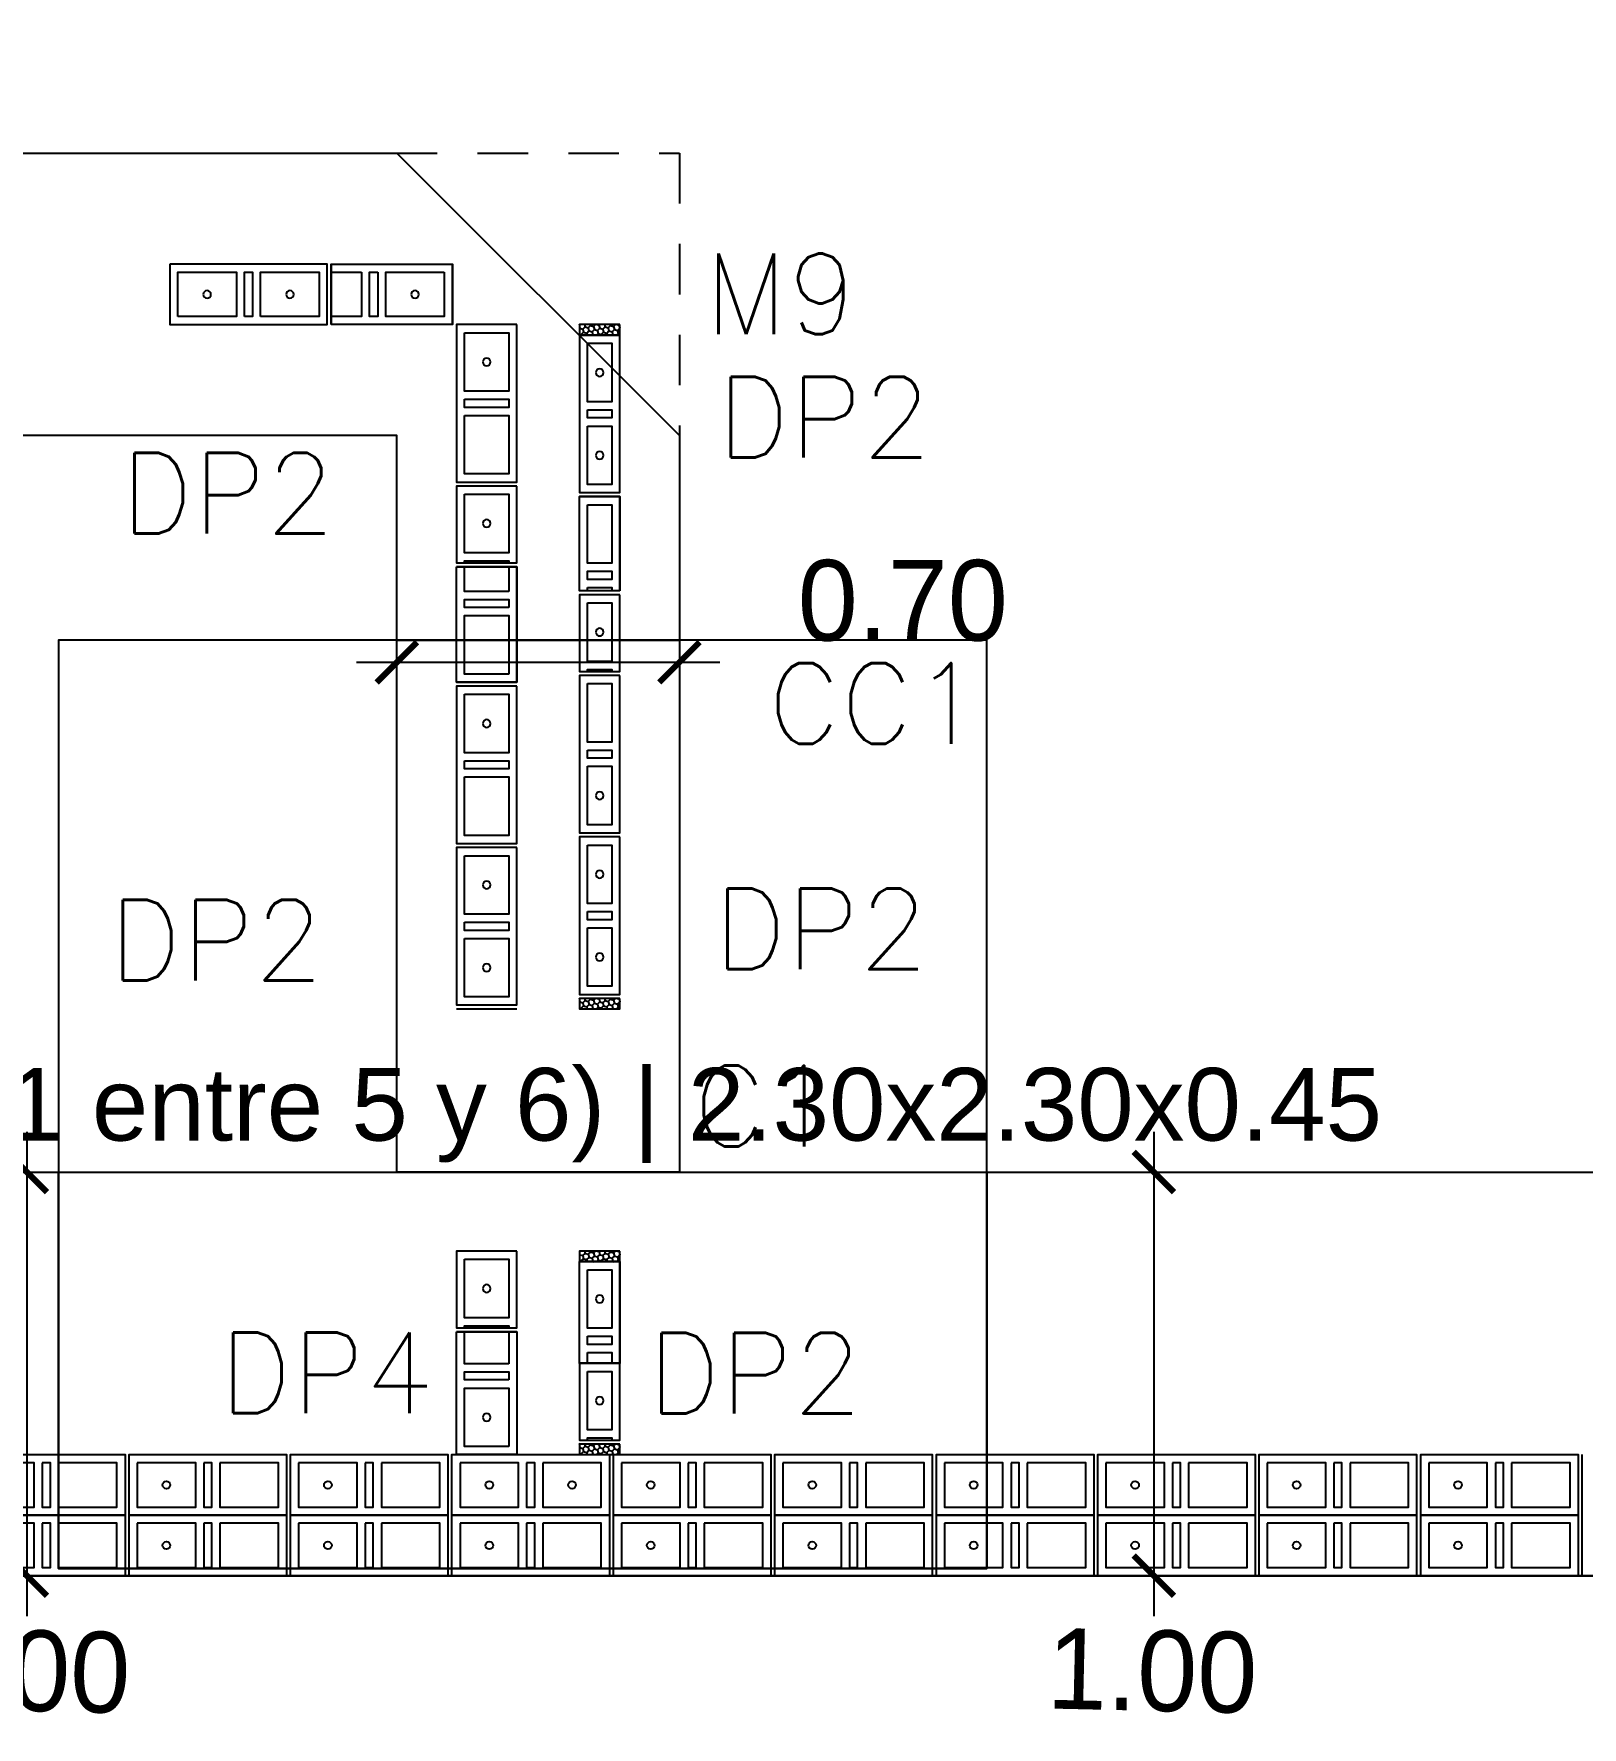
# Model space of a CAD drawing. Header units: metres. Extents: x -33.7 to 12.8, y -17.6 to 9.1.
# Drawn here: x -3.809 to 0.027, y -4.139 to 0.057 of the extents above; entities that cross this region are included whole.
import ezdxf
from ezdxf.enums import TextEntityAlignment as Align
from ezdxf.xclip import XClip

# ---------------------------------------------------------------- set-up
doc = ezdxf.new("R2010")
doc.units = ezdxf.units.M
doc.header["$XCLIPFRAME"] = 2
doc.linetypes.add('HIDDEN', pattern=[0.375, 0.25, -0.125])
for name, color, linetype in [('BLOCK251', 1, 'Continuous'), ('BLOKS 008', 8, 'Continuous'), ('CIMIENTO 004', 4, 'Continuous'), ('COTAS', 1, 'Continuous'), ('CUANT-CC1-NETO', 30, 'Continuous'), ('CUANT-MC1-NETO', 1, 'Continuous'), ('CUANT-TEXTO', 7, 'Continuous'), ('CUANT-TRASLAPE-ZAPATA', 8, 'Continuous'), ('CUANT-ZAPATAS', 5, 'Continuous'), ('hatch', 8, 'Continuous'), ('S-cotas 001', 1, 'Continuous'), ('S-text 003', 3, 'Continuous'), ('TEX5', 4, 'Continuous'), ('ZAPATA', 6, 'Continuous')]:
    doc.layers.add(name, color=color, linetype=linetype)
doc.styles.add('ROMANS', font='romans')
doc.styles.add('ROTULOS', font='GOTHIC.TTF')
doc.styles.get("Standard").update_dxf_attribs({"font": 'arial.ttf'})
doc.dimstyles.new('DIM_100_2', dxfattribs={"dimtxt": 0.2, "dimasz": 0.1, "dimexe": 0.1, "dimexo": 0.1, "dimgap": 0.15, "dimtad": 1, "dimtxsty": 'ROTULOS', "dimblk": 'ARCHTICK', "dimcen": 0.1, "dimdle": 0.1, "dimclrd": 256, "dimclre": 256, "dimclrt": 1, "dimaunit": 1, "dimadec": 3, "dimazin": 3, "dimtfac": 1, "dimtix": 1, "dimtmove": 2, "dimatfit": 0, "dimldrblk": 'FLECHA', "dimfxl": 0.25, "dimtvp": 1, "dimlwd": -1, "dimlwe": -1})

# ---------------------------------------------------------------- blocks, each defined once
blk = doc.blocks.new('*U124')
for points in [[(-0.075, 0.4), (0.075, 0.4), (0.075, 0.01), (-0.075, 0.01)], [(0.055, 0.38), (-0.055, 0.38), (-0.055, 0.235), (0.055, 0.235)], [(0.055, 0.215), (-0.055, 0.215), (-0.055, 0.195), (0.055, 0.195)], [(0.055, 0.175), (-0.055, 0.175), (-0.055, 0.03), (0.055, 0.03)]]:
    blk.add_lwpolyline(points, close=True)
at = {"color": 251}
blk.add_lwpolyline([(-0.075, 0), (0.075, 0)], dxfattribs=at)
at = {"color": 3}
blk.add_circle((0, 0.3075), 0.00953, dxfattribs=at)
blk = doc.blocks.new('*U125')
for points in [[(-0.075, 0.4), (0.075, 0.4), (0.075, 0.01), (-0.075, 0.01)], [(0.055, 0.38), (-0.055, 0.38), (-0.055, 0.235), (0.055, 0.235)], [(0.055, 0.215), (-0.055, 0.215), (-0.055, 0.195), (0.055, 0.195)], [(0.055, 0.175), (-0.055, 0.175), (-0.055, 0.03), (0.055, 0.03)]]:
    blk.add_lwpolyline(points, close=True)
at = {"color": 251}
blk.add_lwpolyline([(-0.075, 0), (0.075, 0)], dxfattribs=at)
at = {"color": 3}
blk.add_circle((0, 0.3075), 0.00953, dxfattribs=at)
blk = doc.blocks.new('*U126')
for points in [[(-0.075, 0.4), (0.075, 0.4), (0.075, 0.01), (-0.075, 0.01)], [(0.055, 0.38), (-0.055, 0.38), (-0.055, 0.235), (0.055, 0.235)], [(0.055, 0.215), (-0.055, 0.215), (-0.055, 0.195), (0.055, 0.195)], [(0.055, 0.175), (-0.055, 0.175), (-0.055, 0.03), (0.055, 0.03)]]:
    blk.add_lwpolyline(points, close=True)
at = {"color": 251}
blk.add_lwpolyline([(-0.075, 0), (0.075, 0)], dxfattribs=at)
at = {"color": 3}
blk.add_circle((0, 0.3075), 0.00953, dxfattribs=at)
blk = doc.blocks.new('*U127')
for points in [[(-0.075, 0.4), (0.075, 0.4), (0.075, 0.01), (-0.075, 0.01)], [(0.055, 0.38), (-0.055, 0.38), (-0.055, 0.235), (0.055, 0.235)], [(0.055, 0.215), (-0.055, 0.215), (-0.055, 0.195), (0.055, 0.195)], [(0.055, 0.175), (-0.055, 0.175), (-0.055, 0.03), (0.055, 0.03)]]:
    blk.add_lwpolyline(points, close=True)
at = {"color": 251}
blk.add_lwpolyline([(-0.075, 0), (0.075, 0)], dxfattribs=at)
at = {"color": 3}
blk.add_circle((0, 0.3075), 0.00953, dxfattribs=at)
blk = doc.blocks.new('*U128')
for points in [[(-0.075, 0.4), (0.075, 0.4), (0.075, 0.01), (-0.075, 0.01)], [(0.055, 0.38), (-0.055, 0.38), (-0.055, 0.235), (0.055, 0.235)], [(0.055, 0.215), (-0.055, 0.215), (-0.055, 0.195), (0.055, 0.195)], [(0.055, 0.175), (-0.055, 0.175), (-0.055, 0.03), (0.055, 0.03)]]:
    blk.add_lwpolyline(points, close=True)
at = {"color": 251}
blk.add_lwpolyline([(-0.075, 0), (0.075, 0)], dxfattribs=at)
at = {"color": 3}
blk.add_circle((0, 0.3075), 0.00953, dxfattribs=at)
blk = doc.blocks.new('*U129')
for points in [[(-0.075, 0.4), (0.075, 0.4), (0.075, 0.01), (-0.075, 0.01)], [(0.055, 0.38), (-0.055, 0.38), (-0.055, 0.235), (0.055, 0.235)], [(0.055, 0.215), (-0.055, 0.215), (-0.055, 0.195), (0.055, 0.195)], [(0.055, 0.175), (-0.055, 0.175), (-0.055, 0.03), (0.055, 0.03)]]:
    blk.add_lwpolyline(points, close=True)
at = {"color": 251}
blk.add_lwpolyline([(-0.075, 0), (0.075, 0)], dxfattribs=at)
at = {"color": 3}
blk.add_circle((0, 0.3075), 0.00953, dxfattribs=at)
blk = doc.blocks.new('*U130')
for points in [[(-0.075, 0.4), (0.075, 0.4), (0.075, 0.01), (-0.075, 0.01)], [(0.055, 0.38), (-0.055, 0.38), (-0.055, 0.235), (0.055, 0.235)], [(0.055, 0.215), (-0.055, 0.215), (-0.055, 0.195), (0.055, 0.195)], [(0.055, 0.175), (-0.055, 0.175), (-0.055, 0.03), (0.055, 0.03)]]:
    blk.add_lwpolyline(points, close=True)
at = {"color": 251}
blk.add_lwpolyline([(-0.075, 0), (0.075, 0)], dxfattribs=at)
at = {"color": 3}
blk.add_circle((0, 0.3075), 0.00953, dxfattribs=at)
blk = doc.blocks.new('*U131')
for points in [[(-0.075, 0.4), (0.075, 0.4), (0.075, 0.01), (-0.075, 0.01)], [(0.055, 0.38), (-0.055, 0.38), (-0.055, 0.235), (0.055, 0.235)], [(0.055, 0.215), (-0.055, 0.215), (-0.055, 0.195), (0.055, 0.195)], [(0.055, 0.175), (-0.055, 0.175), (-0.055, 0.03), (0.055, 0.03)]]:
    blk.add_lwpolyline(points, close=True)
at = {"color": 251}
blk.add_lwpolyline([(-0.075, 0), (0.075, 0)], dxfattribs=at)
at = {"color": 3}
blk.add_circle((0, 0.3075), 0.00953, dxfattribs=at)
blk = doc.blocks.new('*U132')
for points in [[(-0.075, 0.4), (0.075, 0.4), (0.075, 0.01), (-0.075, 0.01)], [(0.055, 0.38), (-0.055, 0.38), (-0.055, 0.235), (0.055, 0.235)], [(0.055, 0.215), (-0.055, 0.215), (-0.055, 0.195), (0.055, 0.195)], [(0.055, 0.175), (-0.055, 0.175), (-0.055, 0.03), (0.055, 0.03)]]:
    blk.add_lwpolyline(points, close=True)
at = {"color": 251}
blk.add_lwpolyline([(-0.075, 0), (0.075, 0)], dxfattribs=at)
at = {"color": 3}
blk.add_circle((0, 0.3075), 0.00953, dxfattribs=at)
blk = doc.blocks.new('*U133')
for points in [[(-0.075, 0.4), (0.075, 0.4), (0.075, 0.01), (-0.075, 0.01)], [(0.055, 0.38), (-0.055, 0.38), (-0.055, 0.235), (0.055, 0.235)], [(0.055, 0.215), (-0.055, 0.215), (-0.055, 0.195), (0.055, 0.195)], [(0.055, 0.175), (-0.055, 0.175), (-0.055, 0.03), (0.055, 0.03)]]:
    blk.add_lwpolyline(points, close=True)
at = {"color": 251}
blk.add_lwpolyline([(-0.075, 0), (0.075, 0)], dxfattribs=at)
at = {"color": 3}
blk.add_circle((0, 0.3075), 0.00953, dxfattribs=at)
blk = doc.blocks.new('*U153')
for points in [[(-0.075, 0.4), (0.075, 0.4), (0.075, 0.01), (-0.075, 0.01)], [(0.055, 0.38), (-0.055, 0.38), (-0.055, 0.235), (0.055, 0.235)], [(0.055, 0.215), (-0.055, 0.215), (-0.055, 0.195), (0.055, 0.195)], [(0.055, 0.175), (-0.055, 0.175), (-0.055, 0.03), (0.055, 0.03)]]:
    blk.add_lwpolyline(points, close=True)
at = {"color": 251}
blk.add_lwpolyline([(-0.075, 0), (0.075, 0)], dxfattribs=at)
at = {"color": 3}
for centre in [(0, 0.3075), (0, 0.1025)]:
    blk.add_circle(centre, 0.00953, dxfattribs=at)
blk = doc.blocks.new('*U146')
for points in [[(-0.075, 0.4), (0.075, 0.4), (0.075, 0.01), (-0.075, 0.01)], [(0.055, 0.38), (-0.055, 0.38), (-0.055, 0.235), (0.055, 0.235)], [(0.055, 0.215), (-0.055, 0.215), (-0.055, 0.195), (0.055, 0.195)], [(0.055, 0.175), (-0.055, 0.175), (-0.055, 0.03), (0.055, 0.03)]]:
    blk.add_lwpolyline(points, close=True)
at = {"color": 251}
blk.add_lwpolyline([(-0.075, 0), (0.075, 0)], dxfattribs=at)
at = {"color": 3}
for centre in [(0, 0.3075), (0, 0.1025)]:
    blk.add_circle(centre, 0.00953, dxfattribs=at)
blk = doc.blocks.new('*U147')
for points in [[(-0.075, 0.4), (0.075, 0.4), (0.075, 0.01), (-0.075, 0.01)], [(0.055, 0.38), (-0.055, 0.38), (-0.055, 0.235), (0.055, 0.235)], [(0.055, 0.215), (-0.055, 0.215), (-0.055, 0.195), (0.055, 0.195)], [(0.055, 0.175), (-0.055, 0.175), (-0.055, 0.03), (0.055, 0.03)]]:
    blk.add_lwpolyline(points, close=True)
at = {"color": 251}
blk.add_lwpolyline([(-0.075, 0), (0.075, 0)], dxfattribs=at)
at = {"color": 3}
blk.add_circle((0, 0.3075), 0.00953, dxfattribs=at)
blk = doc.blocks.new('*U148')
for points in [[(-0.075, 0.4), (0.075, 0.4), (0.075, 0.21), (-0.075, 0.21)], [(0.055, 0.38), (-0.055, 0.38), (-0.055, 0.235), (0.055, 0.235)]]:
    blk.add_lwpolyline(points, close=True)
blk.add_lwpolyline([(0.055, 0.21), (0.055, 0.215), (-0.055, 0.215), (-0.055, 0.21)])
at = {"color": 251}
blk.add_lwpolyline([(-0.075, 0.2), (0.075, 0.2)], dxfattribs=at)
at = {"color": 3}
blk.add_circle((0, 0.3075), 0.00953, dxfattribs=at)
blk = doc.blocks.new('*U149')
for points in [[(-0.075, 0.4), (0.075, 0.4), (0.075, 0.01), (-0.075, 0.01)], [(0.055, 0.38), (-0.055, 0.38), (-0.055, 0.235), (0.055, 0.235)], [(0.055, 0.215), (-0.055, 0.215), (-0.055, 0.195), (0.055, 0.195)], [(0.055, 0.175), (-0.055, 0.175), (-0.055, 0.03), (0.055, 0.03)]]:
    blk.add_lwpolyline(points, close=True)
at = {"color": 251}
blk.add_lwpolyline([(-0.075, 0), (0.075, 0)], dxfattribs=at)
at = {"color": 3}
blk.add_circle((0, 0.3075), 0.00953, dxfattribs=at)
blk = doc.blocks.new('*U150')
for points in [[(-0.075, 0.4), (0.075, 0.4), (0.075, 0.01), (-0.075, 0.01)], [(0.055, 0.38), (-0.055, 0.38), (-0.055, 0.235), (0.055, 0.235)], [(0.055, 0.215), (-0.055, 0.215), (-0.055, 0.195), (0.055, 0.195)], [(0.055, 0.175), (-0.055, 0.175), (-0.055, 0.03), (0.055, 0.03)]]:
    blk.add_lwpolyline(points, close=True)
blk = doc.blocks.new('*U151')
for points in [[(-0.075, 0.4), (0.075, 0.4), (0.075, 0.21), (-0.075, 0.21)], [(0.055, 0.38), (-0.055, 0.38), (-0.055, 0.235), (0.055, 0.235)]]:
    blk.add_lwpolyline(points, close=True)
blk.add_lwpolyline([(0.055, 0.21), (0.055, 0.215), (-0.055, 0.215), (-0.055, 0.21)])
at = {"color": 251}
blk.add_lwpolyline([(-0.075, 0.2), (0.075, 0.2)], dxfattribs=at)
at = {"color": 3}
blk.add_circle((0, 0.3075), 0.00953, dxfattribs=at)
blk = doc.blocks.new('*U152')
for points in [[(-0.075, 0.4), (0.075, 0.4), (0.075, 0.01), (-0.075, 0.01)], [(0.055, 0.38), (-0.055, 0.38), (-0.055, 0.235), (0.055, 0.235)], [(0.055, 0.215), (-0.055, 0.215), (-0.055, 0.195), (0.055, 0.195)], [(0.055, 0.175), (-0.055, 0.175), (-0.055, 0.03), (0.055, 0.03)]]:
    blk.add_lwpolyline(points, close=True)
at = {"color": 3}
blk.add_circle((0, 0.3075), 0.00953, dxfattribs=at)
blk = doc.blocks.new('*U154')
for points in [[(-0.075, 0.4), (0.075, 0.4), (0.075, 0.01), (-0.075, 0.01)], [(0.055, 0.38), (-0.055, 0.38), (-0.055, 0.235), (0.055, 0.235)], [(0.055, 0.215), (-0.055, 0.215), (-0.055, 0.195), (0.055, 0.195)], [(0.055, 0.175), (-0.055, 0.175), (-0.055, 0.03), (0.055, 0.03)]]:
    blk.add_lwpolyline(points, close=True)
at = {"color": 251}
blk.add_lwpolyline([(-0.075, 0), (0.075, 0)], dxfattribs=at)
at = {"color": 3}
for centre in [(0, 0.3075), (0, 0.1025)]:
    blk.add_circle(centre, 0.00953, dxfattribs=at)
blk = doc.blocks.new('*U155')
for points in [[(-0.075, 0.4), (0.075, 0.4), (0.075, 0.01), (-0.075, 0.01)], [(0.055, 0.38), (-0.055, 0.38), (-0.055, 0.235), (0.055, 0.235)], [(0.055, 0.215), (-0.055, 0.215), (-0.055, 0.195), (0.055, 0.195)], [(0.055, 0.175), (-0.055, 0.175), (-0.055, 0.03), (0.055, 0.03)]]:
    blk.add_lwpolyline(points, close=True)
at = {"color": 3}
blk.add_circle((0, 0.3075), 0.00953, dxfattribs=at)
blk = doc.blocks.new('*U378')
for points in [[(-0.05, 0.4), (0.05, 0.4), (0.05, 0.01), (-0.05, 0.01)], [(0.03, 0.38), (-0.03, 0.38), (-0.03, 0.235), (0.03, 0.235)], [(0.03, 0.215), (-0.03, 0.215), (-0.03, 0.195), (0.03, 0.195)], [(0.03, 0.175), (-0.03, 0.175), (-0.03, 0.03), (0.03, 0.03)]]:
    blk.add_lwpolyline(points, close=True)
at = {"color": 251}
blk.add_lwpolyline([(-0.05, 0), (0.05, 0)], dxfattribs=at)
at = {"color": 3}
for centre in [(0, 0.3075), (0, 0.1025)]:
    blk.add_circle(centre, 0.00953, dxfattribs=at)
blk = doc.blocks.new('*U380')
for points in [[(-0.05, 0.4), (0.05, 0.4), (0.05, 0.01), (-0.05, 0.01)], [(0.03, 0.38), (-0.03, 0.38), (-0.03, 0.235), (0.03, 0.235)], [(0.03, 0.215), (-0.03, 0.215), (-0.03, 0.195), (0.03, 0.195)], [(0.03, 0.175), (-0.03, 0.175), (-0.03, 0.03), (0.03, 0.03)]]:
    blk.add_lwpolyline(points, close=True)
at = {"color": 251}
blk.add_lwpolyline([(-0.05, 0), (0.05, 0)], dxfattribs=at)
at = {"color": 3}
for centre in [(0, 0.3075), (0, 0.1025)]:
    blk.add_circle(centre, 0.00953, dxfattribs=at)
blk = doc.blocks.new('*U381')
for points in [[(-0.05, 0.4), (0.05, 0.4), (0.05, 0.21), (-0.05, 0.21)], [(0.03, 0.38), (-0.03, 0.38), (-0.03, 0.235), (0.03, 0.235)]]:
    blk.add_lwpolyline(points, close=True)
blk.add_lwpolyline([(0.03, 0.21), (0.03, 0.215), (-0.03, 0.215), (-0.03, 0.21)])
at = {"color": 251}
blk.add_lwpolyline([(-0.05, 0.2), (0.05, 0.2)], dxfattribs=at)
at = {"color": 3}
blk.add_circle((0, 0.3075), 0.00953, dxfattribs=at)
blk = doc.blocks.new('*U382')
for points in [[(-0.05, 0.4), (0.05, 0.4), (0.05, 0.01), (-0.05, 0.01)], [(0.03, 0.38), (-0.03, 0.38), (-0.03, 0.235), (0.03, 0.235)], [(0.03, 0.215), (-0.03, 0.215), (-0.03, 0.195), (0.03, 0.195)], [(0.03, 0.175), (-0.03, 0.175), (-0.03, 0.03), (0.03, 0.03)]]:
    blk.add_lwpolyline(points, close=True)
at = {"color": 251}
blk.add_lwpolyline([(-0.05, 0), (0.05, 0)], dxfattribs=at)
at = {"color": 3}
for centre in [(0, 0.3075), (0, 0.1025)]:
    blk.add_circle(centre, 0.00953, dxfattribs=at)
blk = doc.blocks.new('*U383')
for points in [[(-0.05, 0.4), (0.05, 0.4), (0.05, 0.01), (-0.05, 0.01)], [(0.03, 0.38), (-0.03, 0.38), (-0.03, 0.235), (0.03, 0.235)], [(0.03, 0.215), (-0.03, 0.215), (-0.03, 0.195), (0.03, 0.195)], [(0.03, 0.175), (-0.03, 0.175), (-0.03, 0.03), (0.03, 0.03)]]:
    blk.add_lwpolyline(points, close=True)
at = {"color": 251}
blk.add_lwpolyline([(-0.05, 0), (0.05, 0)], dxfattribs=at)
at = {"color": 3}
blk.add_circle((0, 0.1025), 0.00953, dxfattribs=at)
blk = doc.blocks.new('*U384')
for points in [[(-0.05, 0.4), (0.05, 0.4), (0.05, 0.21), (-0.05, 0.21)], [(0.03, 0.38), (-0.03, 0.38), (-0.03, 0.235), (0.03, 0.235)]]:
    blk.add_lwpolyline(points, close=True)
blk.add_lwpolyline([(0.03, 0.21), (0.03, 0.215), (-0.03, 0.215), (-0.03, 0.21)])
at = {"color": 251}
blk.add_lwpolyline([(-0.05, 0.2), (0.05, 0.2)], dxfattribs=at)
at = {"color": 3}
blk.add_circle((0, 0.3075), 0.00953, dxfattribs=at)
blk = doc.blocks.new('*U385')
for points in [[(-0.05, 0.4), (0.05, 0.4), (0.05, 0.01), (-0.05, 0.01)], [(0.03, 0.38), (-0.03, 0.38), (-0.03, 0.235), (0.03, 0.235)], [(0.03, 0.38), (-0.03, 0.38), (-0.03, 0.235), (0.03, 0.235)], [(0.03, 0.215), (-0.03, 0.215), (-0.03, 0.195), (0.03, 0.195)], [(0.03, 0.175), (-0.03, 0.175), (-0.03, 0.03), (0.03, 0.03)]]:
    blk.add_lwpolyline(points, close=True)
blk.add_lwpolyline([(0.03, 0.21), (0.03, 0.215), (-0.03, 0.215), (-0.03, 0.21)])
at = {"color": 251}
blk.add_lwpolyline([(-0.05, 0), (0.05, 0)], dxfattribs=at)
blk = doc.blocks.new('_ArchTick')
at = {"color": 0, "linetype": 'ByBlock', "lineweight": -2, "const_width": 0.15}
blk.add_lwpolyline([(-0.5, -0.5), (0.5, 0.5)], dxfattribs=at)
blk = doc.blocks.new('*D422')
at = {"layer": 'COTAS', "transparency": 16777216}
for p, q in [((-3.0093, -1.5003), (-2.1093, -1.5003)), ((-2.9093, -1.6003), (-2.9093, -1.6003)), ((-2.2093, -1.6003), (-2.2093, -1.6003))]:
    blk.add_line(p, q, dxfattribs=at)
at = {"layer": 'Defpoints', "color": 0, "transparency": 16777216}
for p in [(-2.9093, -1.5003), (-2.2093, -1.5003), (-2.2093, -1.5003)]:
    blk.add_point(p, dxfattribs=at)
at = {"layer": 'COTAS', "linetype": 'ByBlock', "transparency": 16777216, "xscale": 0.1, "yscale": 0.1, "zscale": 0.1, "rotation": 180}
blk.add_blockref('_ArchTick', (-2.9093, -1.5003), dxfattribs=at)
at = {"layer": 'COTAS', "linetype": 'ByBlock', "transparency": 16777216, "xscale": 0.1, "yscale": 0.1, "zscale": 0.1}
blk.add_blockref('_ArchTick', (-2.2093, -1.5003), dxfattribs=at)
at = {"layer": 'COTAS', "color": 1, "transparency": 16777216, "insert": (-1.6558, -1.3481), "char_height": 0.2, "attachment_point": 5, "style": 'ROTULOS'}
blk.add_mtext('\\A1;0.70', dxfattribs=at)
blk = doc.blocks.new('FLECHA')
h = blk.add_hatch(color=256)
edge = h.paths.add_edge_path()
edge.add_line((-0.76, -0.716), (-0.346, 0))
edge.add_line((-0.346, 0), (-0.76, 0.716))
edge.add_arc((-0.63, 0.791), 0.15, 30, 210, ccw=False)
edge.add_line((-0.5, 0.866), (0, 0))
edge.add_line((0, 0), (-0.5, -0.866))
edge.add_arc((-0.63, -0.791), 0.15, 150, 330, ccw=False)
blk.add_line((-0.346, 0), (-1.83, 0))
blk.add_lwpolyline([(-0.76, -0.716), (-0.346, 0), (-0.76, 0.716, -1), (-0.5, 0.866), (0, 0), (-0.5, -0.866, -1)], format="xyb", close=True)
blk = doc.blocks.new('*D431')
at = {"layer": 'Defpoints', "color": 0, "transparency": 16777216}
for p in [(-3.826, -2.7636), (-3.826, -3.7636), (-3.826, -3.7636)]:
    blk.add_point(p, dxfattribs=at)
at = {"layer": 'S-cotas 001', "transparency": 16777216}
for p, q in [((-3.826, -2.6636), (-3.826, -3.8636)), ((-3.926, -2.7636), (-3.926, -2.7636)), ((-3.926, -3.7636), (-3.926, -3.7636))]:
    blk.add_line(p, q, dxfattribs=at)
at = {"layer": 'S-cotas 001', "linetype": 'ByBlock', "transparency": 16777216, "xscale": 0.1, "yscale": 0.1, "zscale": 0.1}
for p, rotation in [((-3.826, -2.7636), 90), ((-3.826, -3.7636), 270)]:
    blk.add_blockref('_ArchTick', p, dxfattribs=dict(at, rotation=rotation))
at = {"layer": 'S-cotas 001', "color": 1, "transparency": 16777216, "insert": (-3.8299, -3.9999), "char_height": 0.2, "attachment_point": 5, "rotation": 358.7095, "style": 'ROTULOS'}
blk.add_mtext('\\A1;1.00', dxfattribs=at)
blk = doc.blocks.new('*D432')
at = {"layer": 'Defpoints', "color": 0, "transparency": 16777216}
for p in [(-1.0338, -2.7636), (-1.0338, -3.7636), (-1.0338, -3.7636)]:
    blk.add_point(p, dxfattribs=at)
at = {"layer": 'S-cotas 001', "transparency": 16777216}
for p, q in [((-1.0338, -2.6636), (-1.0338, -3.8636)), ((-1.1338, -2.7636), (-1.1338, -2.7636)), ((-1.1338, -3.7636), (-1.1338, -3.7636))]:
    blk.add_line(p, q, dxfattribs=at)
at = {"layer": 'S-cotas 001', "linetype": 'ByBlock', "transparency": 16777216, "xscale": 0.1, "yscale": 0.1, "zscale": 0.1}
for p, rotation in [((-1.0338, -2.7636), 90), ((-1.0338, -3.7636), 270)]:
    blk.add_blockref('_ArchTick', p, dxfattribs=dict(at, rotation=rotation))
at = {"layer": 'S-cotas 001', "color": 1, "transparency": 16777216, "insert": (-1.0377, -3.9999), "char_height": 0.2, "attachment_point": 5, "rotation": 358.7095, "style": 'ROTULOS'}
blk.add_mtext('\\A1;1.00', dxfattribs=at)

msp = doc.modelspace()

# ---------------------------------------------------------------- hatches: boundary and pattern name
at = {"layer": 'hatch'}
h = msp.add_hatch(dxfattribs=at)
h.set_pattern_fill('HONEY', color=256, scale=0.0025, angle=283.8615)
h.set_pattern_definition([(283.86149112, (-3981.4594786, 2290.604415), (0.009526334386, -0.009912652092), [0.0079375, -0.015875]), (43.86149112, (-3981.4594786, 2290.604415), (0.003821441338, 0.013206373629), [0.0079375, -0.015875]), (343.86149112, (-3981.4594786, 2290.604415), (0.013347775724, 0.003293721537), [-0.015875, 0.0079375])])
h.paths.add_polyline_path([(-2.3568, -0.6637), (-2.4569, -0.6636), (-2.4568, -0.6898), (-2.3568, -0.6899)])
h = msp.add_hatch(dxfattribs=at)
h.set_pattern_fill('HONEY', color=256, scale=0.0025, angle=283.8615)
h.set_pattern_definition([(283.86149112, (-3981.459407, 2288.935019), (0.009526334386, -0.009912652092), [0.0079375, -0.015875]), (43.86149112, (-3981.459407, 2288.935019), (0.003821441338, 0.013206373629), [0.0079375, -0.015875]), (343.86149112, (-3981.459407, 2288.935019), (0.013347775724, 0.003293721537), [-0.015875, 0.0079375])])
h.paths.add_polyline_path([(-2.3567, -2.3331), (-2.4568, -2.333), (-2.4567, -2.3592), (-2.3568, -2.3593)])
h = msp.add_hatch(dxfattribs=at)
h.set_pattern_fill('HONEY', color=256, scale=0.0025, angle=283.8615)
h.set_pattern_definition([(283.86149112, (-3981.459407, 2288.3086966), (0.009526334386, -0.009912652092), [0.0079375, -0.015875]), (43.86149112, (-3981.459407, 2288.3086966), (0.003821441338, 0.013206373629), [0.0079375, -0.015875]), (343.86149112, (-3981.459407, 2288.3086966), (0.013347775724, 0.003293721537), [-0.015875, 0.0079375])])
h.paths.add_polyline_path([(-2.3567, -2.9595), (-2.4568, -2.9593), (-2.4567, -2.9855), (-2.3568, -2.9856)])
h = msp.add_hatch(dxfattribs=at)
h.set_pattern_fill('HONEY', color=256, scale=0.0025, angle=283.8615)
h.set_pattern_definition([(283.86149112, (-3981.459452, 2287.830759), (0.009526334386, -0.009912652092), [0.0079375, -0.015875]), (43.86149112, (-3981.459452, 2287.830759), (0.003821441338, 0.013206373629), [0.0079375, -0.015875]), (343.86149112, (-3981.459452, 2287.830759), (0.013347775724, 0.003293721537), [-0.015875, 0.0079375])])
h.paths.add_polyline_path([(-2.3568, -3.4374), (-2.4568, -3.4372), (-2.4568, -3.4634), (-2.3568, -3.4636)])

# ---------------------------------------------------------------- linework, layer by layer
at = {"layer": 'CIMIENTO 004', "linetype": 'HIDDEN', "ltscale": 0.5}
for points in [[(-4.5093, -0.2387), (-2.2093, -0.2387), (-2.2093, -2.7636), (1.439, -2.7636)], [(-4.5093, -2.7636), (-2.9093, -2.7636), (-2.9093, -0.9387), (-4.5093, -0.9387)]]:
    msp.add_lwpolyline(points, dxfattribs=at)
at = {"layer": 'CIMIENTO 004'}
msp.add_lwpolyline([(-10.0922, -3.7636), (1.489, -3.7636)], dxfattribs=at)
at = {"layer": 'CUANT-CC1-NETO'}
msp.add_lwpolyline([(-8.0538, -0.2387), (-5.3882, -0.2387), (-4.6882, -0.2387), (-4.5093, -0.2387), (-4.5093, -0.2387), (-2.9093, -0.2387), (-2.2093, -0.9387), (-2.2093, -1.4455), (-2.9093, -1.4455), (-2.9093, -0.9387), (-2.9093, -0.9387), (-4.5093, -0.9387), (-4.5093, -0.9387), (-4.5093, -0.9387), (-4.6882, -0.9387), (-4.6882, -2.7636), (-5.3882, -2.7636), (-5.3882, -0.9387), (-8.0538, -0.9387)], dxfattribs=at)
at = {"layer": 'CUANT-MC1-NETO'}
msp.add_lwpolyline([(6.0773, -5.9006), (1.7541, -4.0976), (1.439, -3.7636), (-2.2093, -3.7636), (-2.9093, -3.7636), (-4.6882, -3.7636), (-5.3882, -3.7636), (-8.0538, -3.7636), (-8.0538, -3.7636), (-8.0538, -2.7636), (-5.3882, -2.7636), (-4.5093, -2.7636), (-3.7476, -2.7636), (-3.7476, -3.7455), (-1.4476, -3.7455), (-1.4476, -2.7636), (0.5154, -2.7636), (0.5154, -3.7455), (2.8154, -3.7455), (2.8154, -3.4568), (5.2607, -4.4766), (5.029, -5.0331), (6.6038, -5.6886)], close=True, dxfattribs=at)
at = {"layer": 'CUANT-TRASLAPE-ZAPATA'}
for points in [[(-2.2093, -2.7636), (-2.9093, -2.7636), (-2.9093, -1.4455), (-2.2093, -1.4455)], [(-2.9093, -2.7636), (-2.2093, -2.7636), (-1.4476, -2.7636), (-1.4476, -3.7455), (-3.7476, -3.7455), (-3.7476, -2.7636)]]:
    msp.add_lwpolyline(points, close=True, dxfattribs=at)
at = {"layer": 'CUANT-ZAPATAS'}
msp.add_lwpolyline([(-3.7476, -3.7455), (-1.4476, -3.7455), (-1.4476, -1.4455), (-3.7476, -1.4455)], close=True, dxfattribs=at)
at = {"layer": 'hatch'}
for points in [[(-2.3568, -0.6637), (-2.4569, -0.6636), (-2.4568, -0.6898), (-2.3568, -0.6899)], [(-2.3567, -2.3331), (-2.4568, -2.333), (-2.4567, -2.3592), (-2.3568, -2.3593)], [(-2.3567, -2.9595), (-2.4568, -2.9593), (-2.4567, -2.9855), (-2.3568, -2.9856)], [(-2.3568, -3.4374), (-2.4568, -3.4372), (-2.4568, -3.4634), (-2.3568, -3.4636)]]:
    msp.add_lwpolyline(points, close=True, dxfattribs=at)
at = {"layer": 'ZAPATA'}
msp.add_lwpolyline([(1.889, 3.3291), (1.889, -3.7636), (-4.6593, -3.7636)], dxfattribs=at)

# ---------------------------------------------------------------- block references
at = {"layer": 'BLOCK251', "xscale": -1, "rotation": 89.99999999999996}
msp.add_blockref('*U154', (-3.0718, -0.5887), dxfattribs=at)
at = {"layer": 'BLOCK251'}
ref = msp.add_blockref('*U155', (-3.1718, -0.5887), dxfattribs=dict(at, xscale=-1, rotation=269.9999999999999))
XClip(ref).set_block_clipping_path([(-0.0749999999, 0.0999999496), (0.0749999999, 0.4)])
at = {"layer": 'BLOCK251', "xscale": -1}
for name, p in [('*U149', (-2.6868, -1.0637)), ('*U148', (-2.6868, -1.4637)), ('*U147', (-2.6868, -1.9595)), ('*U146', (-2.6868, -2.3595)), ('*U151', (-2.6868, -3.3595))]:
    msp.add_blockref(name, p, dxfattribs=at)
at = {"layer": 'BLOCK251'}
ref = msp.add_blockref('*U150', (-2.6868, -1.1495), dxfattribs=dict(at, xscale=-1, rotation=180))
XClip(ref).set_block_clipping_path([(-0.0749999999, 0.1142079103), (0.0750000125, 0.4)])
ref = msp.add_blockref('*U152', (-2.6868, -3.0636), dxfattribs=dict(at, xscale=-1, rotation=180))
XClip(ref).set_block_clipping_path([(-0.0749999962, 0.0959688454), (0.0749999971, 0.4)])
at = {"layer": 'BLOCK251', "rotation": 90.00000000000017}
for name, p in [('*U124', (-3.5727, -3.5386)), ('*U125', (-3.1727, -3.5386)), ('*U126', (-2.7727, -3.5386)), ('*U153', (-2.3727, -3.5386)), ('*U128', (-1.9727, -3.5386)), ('*U129', (-1.5727, -3.5386)), ('*U130', (-1.1727, -3.5386)), ('*U131', (-0.7727, -3.5386)), ('*U132', (-0.3727, -3.5386)), ('*U133', (0.0273, -3.5386)), ('*U124', (-3.5727, -3.6886)), ('*U125', (-3.1727, -3.6886)), ('*U126', (-2.7727, -3.6886)), ('*U127', (-2.3727, -3.6886)), ('*U128', (-1.9727, -3.6886)), ('*U129', (-1.5727, -3.6886)), ('*U130', (-1.1727, -3.6886)), ('*U131', (-0.7727, -3.6886)), ('*U132', (-0.3727, -3.6886)), ('*U133', (0.0273, -3.6886))]:
    msp.add_blockref(name, p, dxfattribs=at)
at = {"layer": 'BLOKS 008', "xscale": -1}
for name, p in [('*U378', (-2.4068, -1.0899)), ('*U384', (-2.4068, -1.7331)), ('*U383', (-2.4067, -1.9331)), ('*U382', (-2.4067, -2.3331)), ('*U381', (-2.4068, -3.6374))]:
    msp.add_blockref(name, p, dxfattribs=at)
at = {"layer": 'BLOKS 008'}
ref = msp.add_blockref('*U385', (-2.4068, -1.4899), dxfattribs=dict(at, xscale=-1))
XClip(ref).set_block_clipping_path([(-0.0500269098, 0.1667716215), (0.0499999999, 0.4)])
ref = msp.add_blockref('*U380', (-2.4068, -3.3855), dxfattribs=dict(at, xscale=-1))
XClip(ref).set_block_clipping_path([(-0.0500134549, 0.1480759906), (0.0499999999, 0.4)])

# ---------------------------------------------------------------- texts
at = {"layer": 'CUANT-TEXTO'}
msp.add_text('Z2-d (C1 entre 5 y 6) | 2.30x2.30x0.45', height=0.18, dxfattribs=at).set_placement((-2.5976, -2.5955), align=Align.MIDDLE_CENTER)
at = {"layer": 'S-text 003', "style": 'ROMANS'}
for s, p in [('M9', (-1.7696, -0.6873)), ('DP2', (-1.5849, -0.9929)), ('DP2', (-3.0625, -1.1814)), ('DP2', (-3.0912, -2.2886)), ('DP2', (-1.5926, -2.261)), ('DP4', (-2.8176, -3.3608)), ('DP2', (-1.7563, -3.3616))]:
    msp.add_text(s, height=0.2, dxfattribs=at).set_placement(p, align=Align.RIGHT)
at = {"layer": 'TEX5', "style": 'ROMANS'}
for s, p in [('CC1', (-1.459, -1.7023)), ('C1', (-1.8232, -2.6998))]:
    msp.add_text(s, height=0.2, dxfattribs=at).set_placement(p, align=Align.RIGHT)

# ---------------------------------------------------------------- dimensions: what is measured, and where the dimension line sits
at = {"layer": 'COTAS'}
dim = msp.add_linear_dim(base=(-2.2093, -1.5003), p1=(-2.9093, -1.5003), p2=(-2.2093, -1.5003), angle=0, dimstyle='DIM_100_2', dxfattribs=at)
dim.commit()
dim.dimension.update_dxf_attribs({"geometry": '*D422', "text_midpoint": (-1.6558, -1.3481), "dimtype": 161})
at = {"layer": 'S-cotas 001'}
for base, p1, p2, picture, middle in [((-3.826, -3.7636), (-3.826, -2.7636), (-3.826, -3.7636), '*D431', (-3.8299, -3.9999)), ((-1.0338, -3.7636), (-1.0338, -2.7636), (-1.0338, -3.7636), '*D432', (-1.0377, -3.9999))]:
    dim = msp.add_linear_dim(base=base, p1=p1, p2=p2, angle=90, dimstyle='DIM_100_2', dxfattribs=at)
    dim.commit()
    dim.dimension.update_dxf_attribs({"geometry": picture, "text_midpoint": middle, "dimtype": 160, "text_rotation": 358.7095})

doc.saveas('drawing.dxf')
